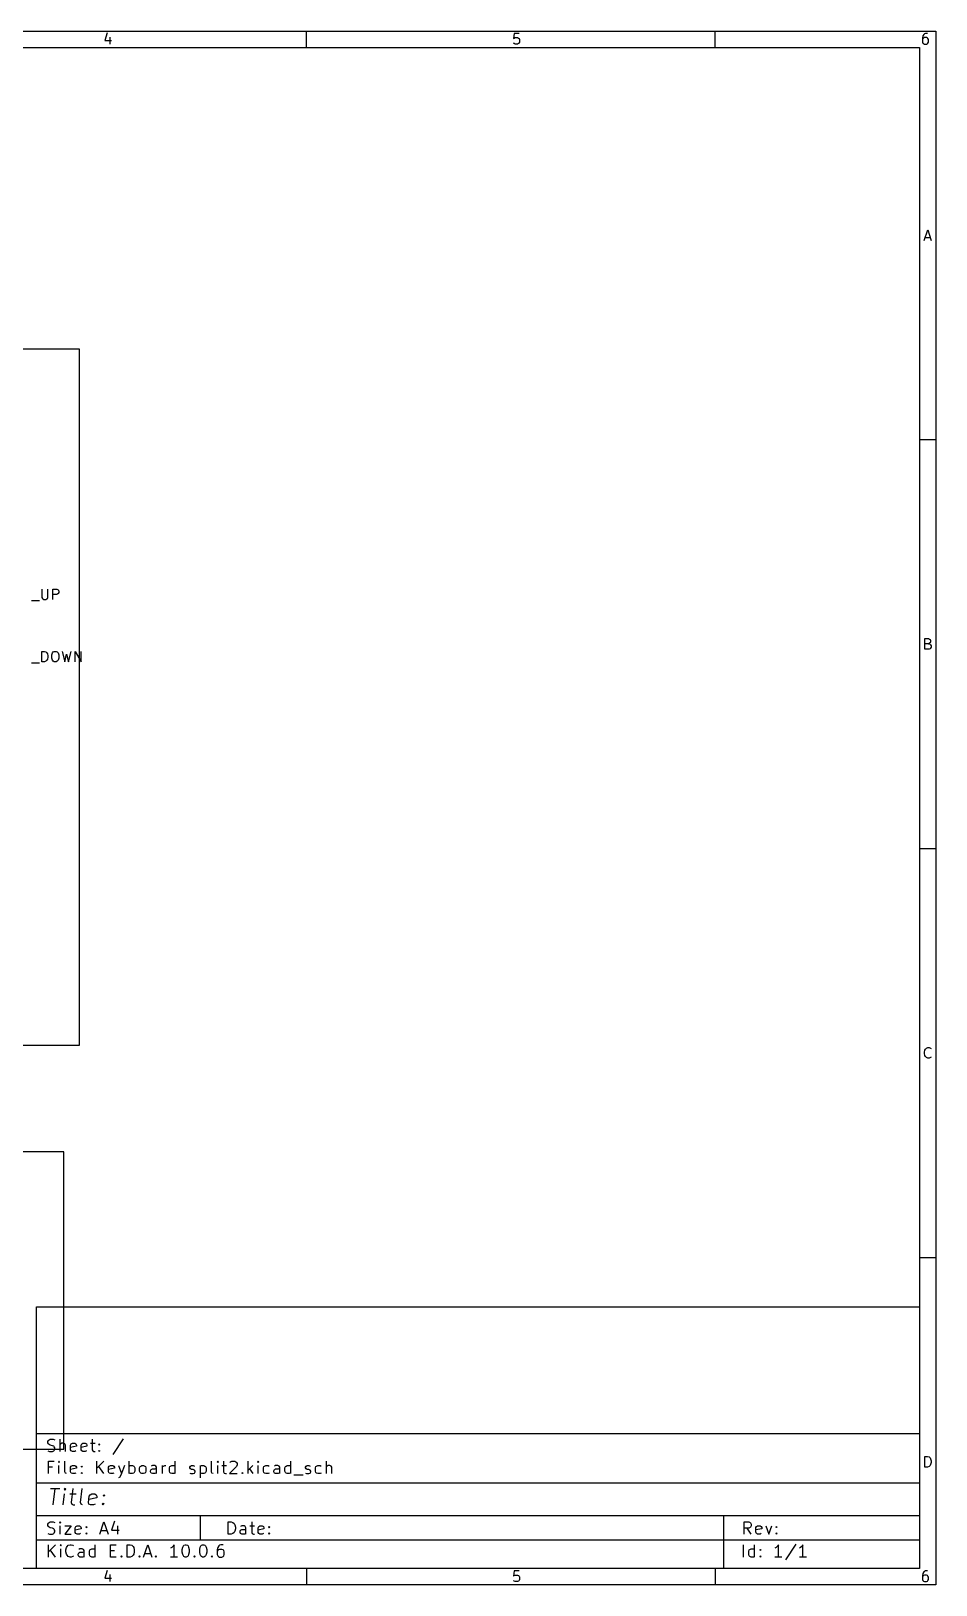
# Model space of a CAD drawing. Header units: inches. Extents: x 0.4 to 11.3, y -7.9 to -0.4.
# Drawn here: x 6.94 to 11.3, y -7.87 to -0.39 of the extents above; entities that cross this region are included whole.
import ezdxf

# ---------------------------------------------------------------- set-up
doc = ezdxf.new("R2010")
doc.units = ezdxf.units.IN
doc.header["$MEASUREMENT"] = 0
for name, color, linetype in [('LIGHTBLUE', 172, 'CONTINUOUS'), ('RED', 14, 'CONTINUOUS'), ('REDSIX', 19, 'CONTINUOUS')]:
    doc.layers.add(name, color=color, linetype=linetype)

msp = doc.modelspace()

# ---------------------------------------------------------------- linework, layer by layer
at = {"layer": 'LIGHTBLUE', "linetype": 'CONTINUOUS'}
for p, q in [((7.175, -1.925), (4.025, -1.925)), ((7.175, -5.275), (7.175, -1.925)), ((4.025, -5.275), (7.175, -5.275)), ((7.1, -5.79), (5.03, -5.79)), ((7.1, -7.22), (7.1, -5.79)), ((5.03, -7.22), (7.1, -7.22))]:
    msp.add_line(p, q, dxfattribs=at)
at = {"layer": 'RED', "linetype": 'CONTINUOUS'}
for p, q in [((0.3937, -0.3937), (11.2993, -0.3937)), ((7.3093, -0.4028), (7.2971, -0.4394)), ((7.2971, -0.4394), (7.3288, -0.4394)), ((7.3215, -0.4223), (7.3215, -0.4564)), ((8.2677, -0.4724), (8.2677, -0.3937)), ((9.268, -0.4053), (9.2656, -0.4296)), ((9.2656, -0.4296), (9.268, -0.4272)), ((9.2924, -0.4053), (9.268, -0.4053)), ((9.268, -0.4272), (9.2729, -0.4248)), ((9.2729, -0.4248), (9.2851, -0.4248)), ((9.2851, -0.4248), (9.29, -0.4272)), ((9.29, -0.4272), (9.2924, -0.4296)), ((9.2924, -0.4296), (9.2948, -0.4345)), ((9.2948, -0.4467), (9.2924, -0.4516)), ((9.2948, -0.4345), (9.2948, -0.4467)), ((10.2362, -0.4724), (10.2362, -0.3937)), ((11.2365, -0.4174), (11.2341, -0.4272)), ((11.2341, -0.4272), (11.2341, -0.4467)), ((11.2365, -0.4296), (11.2341, -0.4345)), ((11.2341, -0.4467), (11.2365, -0.4516)), ((11.2414, -0.4101), (11.2365, -0.4174)), ((11.239, -0.4272), (11.2365, -0.4296)), ((11.2439, -0.4248), (11.239, -0.4272)), ((11.2439, -0.4077), (11.2414, -0.4101)), ((11.2487, -0.4053), (11.2439, -0.4077)), ((11.2536, -0.4248), (11.2439, -0.4248)), ((11.2585, -0.4053), (11.2487, -0.4053)), ((11.2585, -0.4272), (11.2536, -0.4248)), ((11.2609, -0.4296), (11.2585, -0.4272)), ((11.2633, -0.4345), (11.2609, -0.4296)), ((11.2609, -0.4516), (11.2633, -0.4467)), ((11.2633, -0.4467), (11.2633, -0.4345)), ((11.2993, -0.3937), (11.2993, -7.8743)), ((0.4724, -0.4724), (11.2206, -0.4724)), ((9.268, -0.454), (9.2656, -0.4516)), ((9.2729, -0.4564), (9.268, -0.454)), ((9.2851, -0.4564), (9.2729, -0.4564)), ((9.29, -0.454), (9.2851, -0.4564)), ((9.2924, -0.4516), (9.29, -0.454)), ((11.2206, -0.4724), (11.2206, -7.7956)), ((11.2365, -0.4516), (11.239, -0.454)), ((11.239, -0.454), (11.2439, -0.4564)), ((11.2439, -0.4564), (11.2536, -0.4564)), ((11.2536, -0.4564), (11.2585, -0.454)), ((11.2585, -0.454), (11.2609, -0.4516)), ((11.2429, -1.4013), (11.2599, -1.3501)), ((11.2477, -1.3867), (11.2721, -1.3867)), ((11.2599, -1.3501), (11.277, -1.4013)), ((11.2993, -2.3622), (11.2206, -2.3622)), ((11.2465, -3.3698), (11.2465, -3.3186)), ((11.2465, -3.3186), (11.2636, -3.3186)), ((11.2636, -3.343), (11.2465, -3.343)), ((11.2636, -3.3186), (11.2685, -3.3211)), ((11.2685, -3.3406), (11.2636, -3.343)), ((11.2636, -3.343), (11.2709, -3.3455)), ((11.2685, -3.3211), (11.2709, -3.3235)), ((11.2709, -3.3381), (11.2685, -3.3406)), ((11.2709, -3.3235), (11.2733, -3.3284)), ((11.2733, -3.3333), (11.2709, -3.3381)), ((11.2709, -3.3455), (11.2733, -3.3479)), ((11.2733, -3.365), (11.2709, -3.3674)), ((11.2733, -3.3284), (11.2733, -3.3333)), ((11.2733, -3.3479), (11.2758, -3.3528)), ((11.2758, -3.3601), (11.2733, -3.365)), ((11.2758, -3.3528), (11.2758, -3.3601)), ((11.266, -3.3698), (11.2465, -3.3698)), ((11.2709, -3.3674), (11.266, -3.3698)), ((11.2993, -4.3307), (11.2206, -4.3307)), ((11.2441, -5.3091), (11.2465, -5.2993)), ((11.2441, -5.3164), (11.2441, -5.3091)), ((11.2465, -5.2993), (11.249, -5.2945)), ((11.249, -5.2945), (11.2538, -5.2896)), ((11.2538, -5.2896), (11.2611, -5.2872)), ((11.2611, -5.2872), (11.266, -5.2872)), ((11.266, -5.2872), (11.2733, -5.2896)), ((11.2733, -5.2896), (11.2758, -5.292)), ((11.2465, -5.3261), (11.2441, -5.3164)), ((11.249, -5.331), (11.2465, -5.3261)), ((11.2538, -5.3359), (11.249, -5.331)), ((11.2611, -5.3383), (11.2538, -5.3359)), ((11.266, -5.3383), (11.2611, -5.3383)), ((11.2733, -5.3359), (11.266, -5.3383)), ((11.2758, -5.3335), (11.2733, -5.3359)), ((11.2993, -6.2992), (11.2206, -6.2992)), ((6.9686, -6.5357), (11.2206, -6.5357)), ((6.9686, -7.7956), (6.9686, -6.5357)), ((11.2206, -6.5357), (11.2206, -7.7956)), ((6.9686, -7.146), (11.2206, -7.146)), ((7.0231, -7.1842), (7.0259, -7.1786)), ((7.0259, -7.1786), (7.0287, -7.1758)), ((7.0287, -7.1758), (7.0343, -7.173)), ((7.0343, -7.173), (7.0484, -7.173)), ((7.0484, -7.173), (7.0568, -7.1758)), ((7.0821, -7.232), (7.0821, -7.173)), ((7.2368, -7.173), (7.2368, -7.2236)), ((7.3859, -7.1702), (7.3352, -7.2461)), ((7.0231, -7.1898), (7.0231, -7.1842)), ((7.0259, -7.1955), (7.0231, -7.1898)), ((7.0231, -7.2292), (7.0315, -7.232)), ((7.0287, -7.1983), (7.0259, -7.1955)), ((7.0343, -7.2011), (7.0287, -7.1983)), ((7.0315, -7.232), (7.0456, -7.232)), ((7.0456, -7.2039), (7.0343, -7.2011)), ((7.0512, -7.2067), (7.0456, -7.2039)), ((7.0456, -7.232), (7.0512, -7.2292)), ((7.054, -7.2095), (7.0512, -7.2067)), ((7.0512, -7.2292), (7.054, -7.2264)), ((7.0568, -7.2151), (7.054, -7.2095)), ((7.054, -7.2264), (7.0568, -7.2208)), ((7.0568, -7.2208), (7.0568, -7.2151)), ((7.085, -7.1955), (7.0821, -7.1983)), ((7.0906, -7.1926), (7.085, -7.1955)), ((7.099, -7.1926), (7.0906, -7.1926)), ((7.1046, -7.1955), (7.099, -7.1926)), ((7.1075, -7.2011), (7.1046, -7.1955)), ((7.1075, -7.232), (7.1075, -7.2011)), ((7.1328, -7.2011), (7.1356, -7.1955)), ((7.1328, -7.2236), (7.1328, -7.2011)), ((7.1609, -7.2067), (7.1328, -7.2123)), ((7.1356, -7.2292), (7.1328, -7.2236)), ((7.1356, -7.1955), (7.1412, -7.1926)), ((7.1412, -7.232), (7.1356, -7.2292)), ((7.1412, -7.1926), (7.1524, -7.1926)), ((7.1524, -7.232), (7.1412, -7.232)), ((7.1524, -7.1926), (7.1581, -7.1955)), ((7.1581, -7.2292), (7.1524, -7.232)), ((7.1581, -7.1955), (7.1609, -7.2011)), ((7.1609, -7.2011), (7.1609, -7.2067)), ((7.1834, -7.2011), (7.1862, -7.1955)), ((7.1834, -7.2236), (7.1834, -7.2011)), ((7.2115, -7.2067), (7.1834, -7.2123)), ((7.1862, -7.2292), (7.1834, -7.2236)), ((7.1862, -7.1955), (7.1918, -7.1926)), ((7.1918, -7.232), (7.1862, -7.2292)), ((7.1918, -7.1926), (7.2031, -7.1926)), ((7.2031, -7.232), (7.1918, -7.232)), ((7.2031, -7.1926), (7.2087, -7.1955)), ((7.2087, -7.2292), (7.2031, -7.232)), ((7.2087, -7.1955), (7.2115, -7.2011)), ((7.2115, -7.2011), (7.2115, -7.2067)), ((7.2284, -7.1926), (7.2509, -7.1926)), ((7.2368, -7.2236), (7.2396, -7.2292)), ((7.2396, -7.2292), (7.2452, -7.232)), ((7.2452, -7.232), (7.2509, -7.232)), ((7.2677, -7.1983), (7.2706, -7.1955)), ((7.2706, -7.2011), (7.2677, -7.1983)), ((7.2677, -7.2292), (7.2706, -7.2264)), ((7.2706, -7.232), (7.2677, -7.2292)), ((7.2706, -7.1955), (7.2734, -7.1983)), ((7.2706, -7.1955), (7.2706, -7.2011)), ((7.2734, -7.1983), (7.2706, -7.2011)), ((7.2706, -7.2264), (7.2734, -7.2292)), ((7.2706, -7.2264), (7.2706, -7.232)), ((7.2734, -7.2292), (7.2706, -7.232)), ((11.2465, -7.3068), (11.2465, -7.2557)), ((11.2465, -7.2557), (11.2587, -7.2557)), ((11.2587, -7.2557), (11.266, -7.2581)), ((7.0259, -7.3383), (7.0259, -7.2793)), ((7.0259, -7.2793), (7.054, -7.2793)), ((7.0456, -7.3074), (7.0259, -7.3074)), ((7.0765, -7.2793), (7.0737, -7.2821)), ((7.0737, -7.2821), (7.0765, -7.2849)), ((7.0793, -7.2821), (7.0765, -7.2793)), ((7.0765, -7.2793), (7.0765, -7.2849)), ((7.0765, -7.2849), (7.0793, -7.2821)), ((7.0765, -7.3383), (7.0765, -7.2989)), ((7.1046, -7.3299), (7.1046, -7.2793)), ((7.1075, -7.3355), (7.1046, -7.3299)), ((7.1328, -7.3074), (7.1356, -7.3018)), ((7.1328, -7.3299), (7.1328, -7.3074)), ((7.1609, -7.313), (7.1328, -7.3186)), ((7.1356, -7.3355), (7.1328, -7.3299)), ((7.1356, -7.3018), (7.1412, -7.2989)), ((7.1412, -7.2989), (7.1524, -7.2989)), ((7.1524, -7.2989), (7.1581, -7.3018)), ((7.1581, -7.3018), (7.1609, -7.3074)), ((7.1609, -7.3074), (7.1609, -7.313)), ((7.1834, -7.3046), (7.1862, -7.3018)), ((7.1862, -7.3074), (7.1834, -7.3046)), ((7.1862, -7.3018), (7.189, -7.3046)), ((7.1862, -7.3018), (7.1862, -7.3074)), ((7.189, -7.3046), (7.1862, -7.3074)), ((7.2593, -7.3383), (7.2593, -7.2793)), ((7.2931, -7.2793), (7.2593, -7.313)), ((7.2931, -7.3383), (7.2677, -7.3046)), ((7.3156, -7.3074), (7.3184, -7.3018)), ((7.3156, -7.3299), (7.3156, -7.3074)), ((7.3437, -7.313), (7.3156, -7.3186)), ((7.3184, -7.3355), (7.3156, -7.3299)), ((7.3184, -7.3018), (7.324, -7.2989)), ((7.324, -7.2989), (7.3352, -7.2989)), ((7.3352, -7.2989), (7.3409, -7.3018)), ((7.3409, -7.3018), (7.3437, -7.3074)), ((7.3437, -7.3074), (7.3437, -7.313)), ((7.3634, -7.2989), (7.3774, -7.3383)), ((7.3915, -7.2989), (7.3774, -7.3383)), ((7.414, -7.3383), (7.414, -7.2793)), ((7.414, -7.3018), (7.4196, -7.2989)), ((7.4196, -7.2989), (7.4309, -7.2989)), ((7.4309, -7.2989), (7.4365, -7.3018)), ((7.4365, -7.3018), (7.4393, -7.3046)), ((7.4393, -7.3046), (7.4421, -7.3102)), ((7.4421, -7.3271), (7.4393, -7.3327)), ((7.4421, -7.3102), (7.4421, -7.3271)), ((7.4646, -7.3102), (7.4674, -7.3046)), ((7.4646, -7.3271), (7.4646, -7.3102)), ((7.4674, -7.3327), (7.4646, -7.3271)), ((7.4674, -7.3046), (7.4702, -7.3018)), ((7.4702, -7.3018), (7.4758, -7.2989)), ((7.4758, -7.2989), (7.4843, -7.2989)), ((7.4843, -7.2989), (7.4899, -7.3018)), ((7.4899, -7.3018), (7.4927, -7.3046)), ((7.4927, -7.3046), (7.4955, -7.3102)), ((7.4955, -7.3271), (7.4927, -7.3327)), ((7.4955, -7.3102), (7.4955, -7.3271)), ((7.518, -7.3243), (7.5208, -7.3186)), ((7.518, -7.3299), (7.518, -7.3243)), ((7.5208, -7.3355), (7.518, -7.3299)), ((7.5265, -7.2989), (7.5208, -7.3018)), ((7.5208, -7.3186), (7.5265, -7.3158)), ((7.5377, -7.2989), (7.5265, -7.2989)), ((7.5265, -7.3158), (7.5405, -7.3158)), ((7.5433, -7.3018), (7.5377, -7.2989)), ((7.5405, -7.3158), (7.5461, -7.313)), ((7.5461, -7.3074), (7.5433, -7.3018)), ((7.5461, -7.3383), (7.5461, -7.3074)), ((7.5743, -7.3383), (7.5743, -7.2989)), ((7.5743, -7.3102), (7.5771, -7.3046)), ((7.5771, -7.3046), (7.5799, -7.3018)), ((7.5799, -7.3018), (7.5855, -7.2989)), ((7.5855, -7.2989), (7.5911, -7.2989)), ((7.608, -7.3102), (7.6108, -7.3046)), ((7.608, -7.3271), (7.608, -7.3102)), ((7.6108, -7.3327), (7.608, -7.3271)), ((7.6108, -7.3046), (7.6136, -7.3018)), ((7.6136, -7.3018), (7.6193, -7.2989)), ((7.6193, -7.2989), (7.6305, -7.2989)), ((7.6305, -7.2989), (7.6361, -7.3018)), ((7.6361, -7.3383), (7.6361, -7.2793)), ((7.7064, -7.3074), (7.7093, -7.3018)), ((7.7064, -7.3102), (7.7064, -7.3074)), ((7.7093, -7.3158), (7.7064, -7.3102)), ((7.7093, -7.3018), (7.7149, -7.2989)), ((7.7149, -7.3186), (7.7093, -7.3158)), ((7.7149, -7.2989), (7.7233, -7.2989)), ((7.7233, -7.3186), (7.7149, -7.3186)), ((7.7233, -7.2989), (7.7289, -7.3018)), ((7.7289, -7.3214), (7.7233, -7.3186)), ((7.7317, -7.3271), (7.7289, -7.3214)), ((7.7289, -7.3355), (7.7317, -7.3299)), ((7.7317, -7.3299), (7.7317, -7.3271)), ((7.7571, -7.2989), (7.7571, -7.358)), ((7.7571, -7.3018), (7.7627, -7.2989)), ((7.7627, -7.2989), (7.7739, -7.2989)), ((7.7739, -7.2989), (7.7796, -7.3018)), ((7.7796, -7.3018), (7.7824, -7.3046)), ((7.7824, -7.3046), (7.7852, -7.3102)), ((7.7852, -7.3271), (7.7824, -7.3327)), ((7.7852, -7.3102), (7.7852, -7.3271)), ((7.8105, -7.3299), (7.8105, -7.2793)), ((7.8133, -7.3355), (7.8105, -7.3299)), ((7.8414, -7.2793), (7.8386, -7.2821)), ((7.8386, -7.2821), (7.8414, -7.2849)), ((7.8442, -7.2821), (7.8414, -7.2793)), ((7.8414, -7.2793), (7.8414, -7.2849)), ((7.8414, -7.2849), (7.8442, -7.2821)), ((7.8414, -7.3383), (7.8414, -7.2989)), ((7.8611, -7.2989), (7.8836, -7.2989)), ((7.8695, -7.2793), (7.8695, -7.3299)), ((7.8695, -7.3299), (7.8724, -7.3355)), ((7.9314, -7.3046), (7.8977, -7.3383)), ((7.9005, -7.2849), (7.9033, -7.2821)), ((7.9033, -7.2821), (7.9089, -7.2793)), ((7.9089, -7.2793), (7.923, -7.2793)), ((7.923, -7.2793), (7.9286, -7.2821)), ((7.9286, -7.2821), (7.9314, -7.2849)), ((7.9314, -7.2849), (7.9342, -7.2905)), ((7.9342, -7.2961), (7.9314, -7.3046)), ((7.9342, -7.2905), (7.9342, -7.2961)), ((7.9877, -7.3383), (7.9877, -7.2793)), ((8.0101, -7.2989), (7.9877, -7.3214)), ((7.9933, -7.3158), (8.0101, -7.3383)), ((8.0355, -7.2793), (8.0326, -7.2821)), ((8.0326, -7.2821), (8.0355, -7.2849)), ((8.0383, -7.2821), (8.0355, -7.2793)), ((8.0355, -7.2793), (8.0355, -7.2849)), ((8.0355, -7.2849), (8.0383, -7.2821)), ((8.0355, -7.3383), (8.0355, -7.2989)), ((8.0608, -7.3102), (8.0636, -7.3046)), ((8.0608, -7.3271), (8.0608, -7.3102)), ((8.0636, -7.3327), (8.0608, -7.3271)), ((8.0636, -7.3046), (8.0664, -7.3018)), ((8.0664, -7.3018), (8.072, -7.2989)), ((8.072, -7.2989), (8.0833, -7.2989)), ((8.0833, -7.2989), (8.0889, -7.3018)), ((8.1114, -7.3243), (8.1142, -7.3186)), ((8.1114, -7.3299), (8.1114, -7.3243)), ((8.1142, -7.3355), (8.1114, -7.3299)), ((8.1198, -7.2989), (8.1142, -7.3018)), ((8.1142, -7.3186), (8.1198, -7.3158)), ((8.1311, -7.2989), (8.1198, -7.2989)), ((8.1198, -7.3158), (8.1339, -7.3158)), ((8.1367, -7.3018), (8.1311, -7.2989)), ((8.1339, -7.3158), (8.1395, -7.313)), ((8.1395, -7.3074), (8.1367, -7.3018)), ((8.1395, -7.3383), (8.1395, -7.3074)), ((8.1648, -7.3102), (8.1676, -7.3046)), ((8.1648, -7.3271), (8.1648, -7.3102)), ((8.1676, -7.3327), (8.1648, -7.3271)), ((8.1676, -7.3046), (8.1704, -7.3018)), ((8.1704, -7.3018), (8.1761, -7.2989)), ((8.1761, -7.2989), (8.1873, -7.2989)), ((8.1873, -7.2989), (8.1929, -7.3018)), ((8.1929, -7.3383), (8.1929, -7.2793)), ((8.2632, -7.3074), (8.2661, -7.3018)), ((8.2632, -7.3102), (8.2632, -7.3074)), ((8.2661, -7.3158), (8.2632, -7.3102)), ((8.2661, -7.3018), (8.2717, -7.2989)), ((8.2717, -7.3186), (8.2661, -7.3158)), ((8.2717, -7.2989), (8.2801, -7.2989)), ((8.2801, -7.3186), (8.2717, -7.3186)), ((8.2801, -7.2989), (8.2857, -7.3018)), ((8.2857, -7.3214), (8.2801, -7.3186)), ((8.2886, -7.3271), (8.2857, -7.3214)), ((8.2857, -7.3355), (8.2886, -7.3299)), ((8.2886, -7.3299), (8.2886, -7.3271)), ((8.3111, -7.3102), (8.3139, -7.3046)), ((8.3111, -7.3271), (8.3111, -7.3102)), ((8.3139, -7.3327), (8.3111, -7.3271)), ((8.3139, -7.3046), (8.3167, -7.3018)), ((8.3167, -7.3018), (8.3223, -7.2989)), ((8.3223, -7.2989), (8.3335, -7.2989)), ((8.3335, -7.2989), (8.3392, -7.3018)), ((8.3645, -7.3383), (8.3645, -7.2793)), ((8.3673, -7.3018), (8.3645, -7.3046)), ((8.3729, -7.2989), (8.3673, -7.3018)), ((8.3814, -7.2989), (8.3729, -7.2989)), ((8.387, -7.3018), (8.3814, -7.2989)), ((8.3898, -7.3074), (8.387, -7.3018)), ((8.3898, -7.3383), (8.3898, -7.3074)), ((11.2587, -7.3068), (11.2465, -7.3068)), ((11.266, -7.3044), (11.2587, -7.3068)), ((11.266, -7.2581), (11.2709, -7.263)), ((11.2709, -7.2995), (11.266, -7.3044)), ((11.2709, -7.263), (11.2733, -7.2678)), ((11.2733, -7.2946), (11.2709, -7.2995)), ((11.2733, -7.2678), (11.2758, -7.2776)), ((11.2758, -7.2849), (11.2733, -7.2946)), ((11.2758, -7.2776), (11.2758, -7.2849)), ((6.9686, -7.3822), (11.2206, -7.3822)), ((7.1131, -7.3383), (7.1075, -7.3355)), ((7.1412, -7.3383), (7.1356, -7.3355)), ((7.1524, -7.3383), (7.1412, -7.3383)), ((7.1581, -7.3355), (7.1524, -7.3383)), ((7.1834, -7.3355), (7.1862, -7.3327)), ((7.1862, -7.3383), (7.1834, -7.3355)), ((7.1862, -7.3327), (7.189, -7.3355)), ((7.1862, -7.3327), (7.1862, -7.3383)), ((7.189, -7.3355), (7.1862, -7.3383)), ((7.324, -7.3383), (7.3184, -7.3355)), ((7.3352, -7.3383), (7.324, -7.3383)), ((7.3409, -7.3355), (7.3352, -7.3383)), ((7.369, -7.3552), (7.3634, -7.358)), ((7.3718, -7.3524), (7.369, -7.3552)), ((7.3774, -7.3383), (7.3718, -7.3524)), ((7.4196, -7.3383), (7.414, -7.3355)), ((7.4309, -7.3383), (7.4196, -7.3383)), ((7.4365, -7.3355), (7.4309, -7.3383)), ((7.4393, -7.3327), (7.4365, -7.3355)), ((7.4702, -7.3355), (7.4674, -7.3327)), ((7.4758, -7.3383), (7.4702, -7.3355)), ((7.4843, -7.3383), (7.4758, -7.3383)), ((7.4899, -7.3355), (7.4843, -7.3383)), ((7.4927, -7.3327), (7.4899, -7.3355)), ((7.5265, -7.3383), (7.5208, -7.3355)), ((7.5405, -7.3383), (7.5265, -7.3383)), ((7.5461, -7.3355), (7.5405, -7.3383)), ((7.6136, -7.3355), (7.6108, -7.3327)), ((7.6193, -7.3383), (7.6136, -7.3355)), ((7.6305, -7.3383), (7.6193, -7.3383)), ((7.6361, -7.3355), (7.6305, -7.3383)), ((7.7064, -7.3355), (7.7121, -7.3383)), ((7.7121, -7.3383), (7.7233, -7.3383)), ((7.7233, -7.3383), (7.7289, -7.3355)), ((7.7627, -7.3383), (7.7571, -7.3355)), ((7.7739, -7.3383), (7.7627, -7.3383)), ((7.7796, -7.3355), (7.7739, -7.3383)), ((7.7824, -7.3327), (7.7796, -7.3355)), ((7.8189, -7.3383), (7.8133, -7.3355)), ((7.8724, -7.3355), (7.878, -7.3383)), ((7.878, -7.3383), (7.8836, -7.3383)), ((7.8977, -7.3383), (7.9342, -7.3383)), ((7.9567, -7.3355), (7.9595, -7.3327)), ((7.9595, -7.3383), (7.9567, -7.3355)), ((7.9595, -7.3327), (7.9623, -7.3355)), ((7.9595, -7.3327), (7.9595, -7.3383)), ((7.9623, -7.3355), (7.9595, -7.3383)), ((8.0664, -7.3355), (8.0636, -7.3327)), ((8.072, -7.3383), (8.0664, -7.3355)), ((8.0833, -7.3383), (8.072, -7.3383)), ((8.0889, -7.3355), (8.0833, -7.3383)), ((8.1198, -7.3383), (8.1142, -7.3355)), ((8.1339, -7.3383), (8.1198, -7.3383)), ((8.1395, -7.3355), (8.1339, -7.3383)), ((8.1704, -7.3355), (8.1676, -7.3327)), ((8.1761, -7.3383), (8.1704, -7.3355)), ((8.1873, -7.3383), (8.1761, -7.3383)), ((8.1929, -7.3355), (8.1873, -7.3383)), ((8.207, -7.3439), (8.252, -7.3439)), ((8.2632, -7.3355), (8.2689, -7.3383)), ((8.2689, -7.3383), (8.2801, -7.3383)), ((8.2801, -7.3383), (8.2857, -7.3355)), ((8.3167, -7.3355), (8.3139, -7.3327)), ((8.3223, -7.3383), (8.3167, -7.3355)), ((8.3335, -7.3383), (8.3223, -7.3383)), ((8.3392, -7.3355), (8.3335, -7.3383)), ((7.0352, -7.4099), (7.0802, -7.4099)), ((7.0478, -7.4886), (7.0577, -7.4099)), ((7.0966, -7.4886), (7.1031, -7.4362)), ((7.1064, -7.4099), (7.1022, -7.4137)), ((7.1022, -7.4137), (7.1055, -7.4174)), ((7.1064, -7.4099), (7.1055, -7.4174)), ((7.1055, -7.4174), (7.1097, -7.4137)), ((7.1097, -7.4137), (7.1064, -7.4099)), ((7.1294, -7.4362), (7.1594, -7.4362)), ((7.1439, -7.4099), (7.1355, -7.4774)), ((7.1355, -7.4774), (7.1383, -7.4849)), ((7.1805, -7.4774), (7.1889, -7.4099)), ((7.1833, -7.4849), (7.1805, -7.4774)), ((7.218, -7.4774), (7.2217, -7.4474)), ((7.2208, -7.4849), (7.218, -7.4774)), ((7.2583, -7.4549), (7.2199, -7.4624)), ((7.2217, -7.4474), (7.2264, -7.4399)), ((7.2264, -7.4399), (7.2344, -7.4362)), ((7.2344, -7.4362), (7.2494, -7.4362)), ((7.2494, -7.4362), (7.2564, -7.4399)), ((7.2564, -7.4399), (7.2592, -7.4474)), ((7.2592, -7.4474), (7.2583, -7.4549)), ((7.2897, -7.4436), (7.2939, -7.4399)), ((7.293, -7.4474), (7.2897, -7.4436)), ((7.2939, -7.4399), (7.293, -7.4474)), ((7.2972, -7.4436), (7.293, -7.4474)), ((7.2939, -7.4399), (7.2972, -7.4436)), ((6.9686, -7.5397), (11.2206, -7.5397)), ((7.1383, -7.4849), (7.1453, -7.4886)), ((7.1453, -7.4886), (7.1528, -7.4886)), ((7.1903, -7.4886), (7.1833, -7.4849)), ((7.2278, -7.4886), (7.2208, -7.4849)), ((7.2428, -7.4886), (7.2278, -7.4886)), ((7.2508, -7.4849), (7.2428, -7.4886)), ((7.2845, -7.4849), (7.2888, -7.4811)), ((7.2878, -7.4886), (7.2845, -7.4849)), ((7.2888, -7.4811), (7.2878, -7.4886)), ((7.292, -7.4849), (7.2878, -7.4886)), ((7.2888, -7.4811), (7.292, -7.4849)), ((7.756, -7.5397), (7.756, -7.6578)), ((10.2757, -7.5397), (10.2757, -7.7956)), ((7.0231, -7.5819), (7.0259, -7.5762)), ((7.0231, -7.5875), (7.0231, -7.5819)), ((7.0259, -7.5931), (7.0231, -7.5875)), ((7.0231, -7.6268), (7.0315, -7.6297)), ((7.0259, -7.5762), (7.0287, -7.5734)), ((7.0287, -7.5959), (7.0259, -7.5931)), ((7.0287, -7.5734), (7.0343, -7.5706)), ((7.0343, -7.5987), (7.0287, -7.5959)), ((7.0315, -7.6297), (7.0456, -7.6297)), ((7.0343, -7.5706), (7.0484, -7.5706)), ((7.0456, -7.6015), (7.0343, -7.5987)), ((7.0512, -7.6043), (7.0456, -7.6015)), ((7.0456, -7.6297), (7.0512, -7.6268)), ((7.0484, -7.5706), (7.0568, -7.5734)), ((7.054, -7.6072), (7.0512, -7.6043)), ((7.0512, -7.6268), (7.054, -7.624)), ((7.0568, -7.6128), (7.054, -7.6072)), ((7.054, -7.624), (7.0568, -7.6184)), ((7.0568, -7.6184), (7.0568, -7.6128)), ((7.0821, -7.5706), (7.0793, -7.5734)), ((7.0793, -7.5734), (7.0821, -7.5762)), ((7.085, -7.5734), (7.0821, -7.5706)), ((7.0821, -7.5706), (7.0821, -7.5762)), ((7.0821, -7.5762), (7.085, -7.5734)), ((7.0821, -7.6297), (7.0821, -7.5903)), ((7.1046, -7.5903), (7.1356, -7.5903)), ((7.1356, -7.5903), (7.1046, -7.6297)), ((7.1046, -7.6297), (7.1356, -7.6297)), ((7.1553, -7.5987), (7.1581, -7.5931)), ((7.1553, -7.6212), (7.1553, -7.5987)), ((7.1834, -7.6043), (7.1553, -7.61)), ((7.1581, -7.6268), (7.1553, -7.6212)), ((7.1581, -7.5931), (7.1637, -7.5903)), ((7.1637, -7.6297), (7.1581, -7.6268)), ((7.1637, -7.5903), (7.1749, -7.5903)), ((7.1749, -7.6297), (7.1637, -7.6297)), ((7.1749, -7.5903), (7.1806, -7.5931)), ((7.1806, -7.6268), (7.1749, -7.6297)), ((7.1806, -7.5931), (7.1834, -7.5987)), ((7.1834, -7.5987), (7.1834, -7.6043)), ((7.2059, -7.5959), (7.2087, -7.5931)), ((7.2087, -7.5987), (7.2059, -7.5959)), ((7.2059, -7.6268), (7.2087, -7.624)), ((7.2087, -7.6297), (7.2059, -7.6268)), ((7.2087, -7.5931), (7.2115, -7.5959)), ((7.2087, -7.5931), (7.2087, -7.5987)), ((7.2115, -7.5959), (7.2087, -7.5987)), ((7.2087, -7.624), (7.2115, -7.6268)), ((7.2087, -7.624), (7.2087, -7.6297)), ((7.2115, -7.6268), (7.2087, -7.6297)), ((7.2734, -7.6297), (7.2931, -7.5706)), ((7.279, -7.6128), (7.3071, -7.6128)), ((7.2931, -7.5706), (7.3127, -7.6297)), ((7.3437, -7.5678), (7.3296, -7.61)), ((7.3296, -7.61), (7.3662, -7.61)), ((7.3577, -7.5903), (7.3577, -7.6297)), ((7.892, -7.6297), (7.892, -7.5706)), ((7.892, -7.5706), (7.9061, -7.5706)), ((7.9061, -7.6297), (7.892, -7.6297)), ((7.9061, -7.5706), (7.9145, -7.5734)), ((7.9145, -7.6268), (7.9061, -7.6297)), ((7.9145, -7.5734), (7.9202, -7.579)), ((7.9202, -7.6212), (7.9145, -7.6268)), ((7.9202, -7.579), (7.923, -7.5847)), ((7.923, -7.6156), (7.9202, -7.6212)), ((7.923, -7.5847), (7.9258, -7.5959)), ((7.9258, -7.6043), (7.923, -7.6156)), ((7.9258, -7.5959), (7.9258, -7.6043)), ((7.9483, -7.6156), (7.9511, -7.61)), ((7.9483, -7.6212), (7.9483, -7.6156)), ((7.9511, -7.6268), (7.9483, -7.6212)), ((7.9567, -7.5903), (7.9511, -7.5931)), ((7.9511, -7.61), (7.9567, -7.6072)), ((7.9567, -7.6297), (7.9511, -7.6268)), ((7.968, -7.5903), (7.9567, -7.5903)), ((7.9567, -7.6072), (7.9708, -7.6072)), ((7.9708, -7.6297), (7.9567, -7.6297)), ((7.9736, -7.5931), (7.968, -7.5903)), ((7.9708, -7.6072), (7.9764, -7.6043)), ((7.9764, -7.6268), (7.9708, -7.6297)), ((7.9764, -7.5987), (7.9736, -7.5931)), ((7.9764, -7.6297), (7.9764, -7.5987)), ((7.9961, -7.5903), (8.0186, -7.5903)), ((8.0045, -7.5706), (8.0045, -7.6212)), ((8.0045, -7.6212), (8.0073, -7.6268)), ((8.0073, -7.6268), (8.013, -7.6297)), ((8.013, -7.6297), (8.0186, -7.6297)), ((8.0355, -7.5987), (8.0383, -7.5931)), ((8.0355, -7.6212), (8.0355, -7.5987)), ((8.0636, -7.6043), (8.0355, -7.61)), ((8.0383, -7.6268), (8.0355, -7.6212)), ((8.0383, -7.5931), (8.0439, -7.5903)), ((8.0439, -7.6297), (8.0383, -7.6268)), ((8.0439, -7.5903), (8.0551, -7.5903)), ((8.0551, -7.6297), (8.0439, -7.6297)), ((8.0551, -7.5903), (8.0608, -7.5931)), ((8.0608, -7.6268), (8.0551, -7.6297)), ((8.0608, -7.5931), (8.0636, -7.5987)), ((8.0636, -7.5987), (8.0636, -7.6043)), ((8.0861, -7.5959), (8.0889, -7.5931)), ((8.0889, -7.5987), (8.0861, -7.5959)), ((8.0861, -7.6268), (8.0889, -7.624)), ((8.0889, -7.6297), (8.0861, -7.6268)), ((8.0889, -7.5931), (8.0917, -7.5959)), ((8.0889, -7.5931), (8.0889, -7.5987)), ((8.0917, -7.5959), (8.0889, -7.5987)), ((8.0889, -7.624), (8.0917, -7.6268)), ((8.0889, -7.624), (8.0889, -7.6297)), ((8.0917, -7.6268), (8.0889, -7.6297)), ((10.3762, -7.6294), (10.3762, -7.5703)), ((10.3762, -7.5703), (10.3987, -7.5703)), ((10.3987, -7.6012), (10.3762, -7.6012)), ((10.41, -7.6294), (10.3903, -7.6012)), ((10.3987, -7.5703), (10.4044, -7.5731)), ((10.4044, -7.5984), (10.3987, -7.6012)), ((10.4044, -7.5731), (10.4072, -7.5759)), ((10.4072, -7.5956), (10.4044, -7.5984)), ((10.4072, -7.5759), (10.41, -7.5815)), ((10.41, -7.59), (10.4072, -7.5956)), ((10.41, -7.5815), (10.41, -7.59)), ((10.4325, -7.5984), (10.4353, -7.5928)), ((10.4325, -7.6209), (10.4325, -7.5984)), ((10.4606, -7.604), (10.4325, -7.6097)), ((10.4353, -7.6265), (10.4325, -7.6209)), ((10.4353, -7.5928), (10.4409, -7.59)), ((10.4409, -7.6294), (10.4353, -7.6265)), ((10.4409, -7.59), (10.4522, -7.59)), ((10.4522, -7.6294), (10.4409, -7.6294)), ((10.4522, -7.59), (10.4578, -7.5928)), ((10.4578, -7.6265), (10.4522, -7.6294)), ((10.4578, -7.5928), (10.4606, -7.5984)), ((10.4606, -7.5984), (10.4606, -7.604)), ((10.4803, -7.59), (10.4944, -7.6294)), ((10.4944, -7.6294), (10.5084, -7.59)), ((10.5281, -7.5956), (10.5309, -7.5928)), ((10.5309, -7.5984), (10.5281, -7.5956)), ((10.5281, -7.6265), (10.5309, -7.6237)), ((10.5309, -7.6294), (10.5281, -7.6265)), ((10.5309, -7.5928), (10.5337, -7.5956)), ((10.5309, -7.5928), (10.5309, -7.5984)), ((10.5337, -7.5956), (10.5309, -7.5984)), ((10.5309, -7.6237), (10.5337, -7.6265)), ((10.5309, -7.6237), (10.5309, -7.6294)), ((10.5337, -7.6265), (10.5309, -7.6294)), ((6.9686, -7.6578), (11.2206, -7.6578)), ((7.0259, -7.7399), (7.0259, -7.6808)), ((7.0596, -7.6808), (7.0259, -7.7146)), ((7.085, -7.6808), (7.0821, -7.6836)), ((7.0821, -7.6836), (7.085, -7.6865)), ((7.0878, -7.6836), (7.085, -7.6808)), ((7.085, -7.6808), (7.085, -7.6865)), ((7.085, -7.6865), (7.0878, -7.6836)), ((7.085, -7.7399), (7.085, -7.7005)), ((7.1103, -7.7061), (7.1131, -7.6949)), ((7.1131, -7.6949), (7.1159, -7.6893)), ((7.1159, -7.6893), (7.1215, -7.6836)), ((7.1215, -7.6836), (7.13, -7.6808)), ((7.13, -7.6808), (7.1356, -7.6808)), ((7.1356, -7.6808), (7.144, -7.6836)), ((7.144, -7.6836), (7.1468, -7.6865)), ((7.1778, -7.7005), (7.1721, -7.7033)), ((7.189, -7.7005), (7.1778, -7.7005)), ((7.1946, -7.7033), (7.189, -7.7005)), ((7.1974, -7.709), (7.1946, -7.7033)), ((7.2256, -7.7061), (7.2284, -7.7033)), ((7.2284, -7.7033), (7.234, -7.7005)), ((7.234, -7.7005), (7.2452, -7.7005)), ((7.2452, -7.7005), (7.2509, -7.7033)), ((7.2509, -7.7399), (7.2509, -7.6808)), ((7.324, -7.7399), (7.324, -7.6808)), ((7.324, -7.6808), (7.3521, -7.6808)), ((7.4055, -7.7399), (7.4055, -7.6808)), ((7.4055, -7.6808), (7.4196, -7.6808)), ((7.4196, -7.6808), (7.428, -7.6836)), ((7.428, -7.6836), (7.4337, -7.6893)), ((7.4337, -7.6893), (7.4365, -7.6949)), ((7.4365, -7.6949), (7.4393, -7.7061)), ((7.4843, -7.7399), (7.504, -7.6808)), ((7.504, -7.6808), (7.5236, -7.7399)), ((7.6193, -7.6949), (7.6136, -7.6977)), ((7.6249, -7.6893), (7.6193, -7.6949)), ((7.6305, -7.6808), (7.6249, -7.6893)), ((7.6305, -7.7399), (7.6305, -7.6808)), ((7.6699, -7.7033), (7.6727, -7.6921)), ((7.6699, -7.7174), (7.6699, -7.7033)), ((7.6727, -7.6921), (7.6755, -7.6865)), ((7.6755, -7.6865), (7.6783, -7.6836)), ((7.6783, -7.6836), (7.6839, -7.6808)), ((7.6839, -7.6808), (7.6896, -7.6808)), ((7.6896, -7.6808), (7.6952, -7.6836)), ((7.6952, -7.6836), (7.698, -7.6865)), ((7.698, -7.6865), (7.7008, -7.6921)), ((7.7008, -7.6921), (7.7036, -7.7033)), ((7.7036, -7.7033), (7.7036, -7.7174)), ((7.7543, -7.7033), (7.7571, -7.6921)), ((7.7543, -7.7174), (7.7543, -7.7033)), ((7.7571, -7.6921), (7.7599, -7.6865)), ((7.7599, -7.6865), (7.7627, -7.6836)), ((7.7627, -7.6836), (7.7683, -7.6808)), ((7.7683, -7.6808), (7.7739, -7.6808)), ((7.7739, -7.6808), (7.7796, -7.6836)), ((7.7796, -7.6836), (7.7824, -7.6865)), ((7.7824, -7.6865), (7.7852, -7.6921)), ((7.7852, -7.6921), (7.788, -7.7033)), ((7.788, -7.7033), (7.788, -7.7174)), ((7.8414, -7.6949), (7.8386, -7.7061)), ((7.8471, -7.6865), (7.8414, -7.6949)), ((7.8499, -7.7033), (7.8442, -7.7061)), ((7.8499, -7.6836), (7.8471, -7.6865)), ((7.8555, -7.6808), (7.8499, -7.6836)), ((7.8611, -7.7033), (7.8499, -7.7033)), ((7.8667, -7.6808), (7.8555, -7.6808)), ((7.8667, -7.7061), (7.8611, -7.7033)), ((10.3724, -7.7399), (10.3724, -7.6808)), ((10.4005, -7.7061), (10.4033, -7.7033)), ((10.4033, -7.7033), (10.4089, -7.7005)), ((10.4089, -7.7005), (10.4202, -7.7005)), ((10.4202, -7.7005), (10.4258, -7.7033)), ((10.4258, -7.7399), (10.4258, -7.6808)), ((10.4511, -7.7061), (10.4539, -7.7033)), ((10.4539, -7.7033), (10.4567, -7.7061)), ((10.4539, -7.7033), (10.4539, -7.709)), ((10.5298, -7.6949), (10.5242, -7.6977)), ((10.5355, -7.6893), (10.5298, -7.6949)), ((10.5411, -7.6808), (10.5355, -7.6893)), ((10.5411, -7.7399), (10.5411, -7.6808)), ((10.6255, -7.678), (10.5748, -7.754)), ((10.6479, -7.6949), (10.6423, -7.6977)), ((10.6536, -7.6893), (10.6479, -7.6949)), ((10.6592, -7.6808), (10.6536, -7.6893)), ((10.6592, -7.7399), (10.6592, -7.6808)), ((7.0596, -7.7399), (7.0343, -7.7061)), ((7.1103, -7.7146), (7.1103, -7.7061)), ((7.1131, -7.7258), (7.1103, -7.7146)), ((7.1159, -7.7315), (7.1131, -7.7258)), ((7.1215, -7.7371), (7.1159, -7.7315)), ((7.13, -7.7399), (7.1215, -7.7371)), ((7.1356, -7.7399), (7.13, -7.7399)), ((7.144, -7.7371), (7.1356, -7.7399)), ((7.1468, -7.7343), (7.144, -7.7371)), ((7.1693, -7.7258), (7.1721, -7.7202)), ((7.1693, -7.7315), (7.1693, -7.7258)), ((7.1721, -7.7371), (7.1693, -7.7315)), ((7.1721, -7.7202), (7.1778, -7.7174)), ((7.1778, -7.7399), (7.1721, -7.7371)), ((7.1778, -7.7174), (7.1918, -7.7174)), ((7.1918, -7.7399), (7.1778, -7.7399)), ((7.1918, -7.7174), (7.1974, -7.7146)), ((7.1974, -7.7371), (7.1918, -7.7399)), ((7.1974, -7.7399), (7.1974, -7.709)), ((7.2228, -7.7118), (7.2256, -7.7061)), ((7.2228, -7.7286), (7.2228, -7.7118)), ((7.2256, -7.7343), (7.2228, -7.7286)), ((7.2284, -7.7371), (7.2256, -7.7343)), ((7.234, -7.7399), (7.2284, -7.7371)), ((7.2452, -7.7399), (7.234, -7.7399)), ((7.2509, -7.7371), (7.2452, -7.7399)), ((7.324, -7.709), (7.3437, -7.709)), ((7.3521, -7.7399), (7.324, -7.7399)), ((7.3746, -7.7371), (7.3774, -7.7343)), ((7.3774, -7.7399), (7.3746, -7.7371)), ((7.3774, -7.7343), (7.3802, -7.7371)), ((7.3774, -7.7343), (7.3774, -7.7399)), ((7.3802, -7.7371), (7.3774, -7.7399)), ((7.4196, -7.7399), (7.4055, -7.7399)), ((7.428, -7.7371), (7.4196, -7.7399)), ((7.4337, -7.7315), (7.428, -7.7371)), ((7.4365, -7.7258), (7.4337, -7.7315)), ((7.4393, -7.7146), (7.4365, -7.7258)), ((7.4393, -7.7061), (7.4393, -7.7146)), ((7.4618, -7.7371), (7.4646, -7.7343)), ((7.4646, -7.7399), (7.4618, -7.7371)), ((7.4646, -7.7343), (7.4674, -7.7371)), ((7.4646, -7.7343), (7.4646, -7.7399)), ((7.4674, -7.7371), (7.4646, -7.7399)), ((7.4899, -7.723), (7.518, -7.723)), ((7.5405, -7.7371), (7.5433, -7.7343)), ((7.5433, -7.7399), (7.5405, -7.7371)), ((7.5433, -7.7343), (7.5461, -7.7371)), ((7.5433, -7.7343), (7.5433, -7.7399)), ((7.5461, -7.7371), (7.5433, -7.7399)), ((7.6474, -7.7399), (7.6136, -7.7399)), ((7.6727, -7.7286), (7.6699, -7.7174)), ((7.6755, -7.7343), (7.6727, -7.7286)), ((7.6783, -7.7371), (7.6755, -7.7343)), ((7.6839, -7.7399), (7.6783, -7.7371)), ((7.6896, -7.7399), (7.6839, -7.7399)), ((7.6952, -7.7371), (7.6896, -7.7399)), ((7.698, -7.7343), (7.6952, -7.7371)), ((7.7008, -7.7286), (7.698, -7.7343)), ((7.7036, -7.7174), (7.7008, -7.7286)), ((7.7261, -7.7371), (7.7289, -7.7343)), ((7.7289, -7.7399), (7.7261, -7.7371)), ((7.7289, -7.7343), (7.7318, -7.7371)), ((7.7289, -7.7343), (7.7289, -7.7399)), ((7.7318, -7.7371), (7.7289, -7.7399)), ((7.7571, -7.7286), (7.7543, -7.7174)), ((7.7599, -7.7343), (7.7571, -7.7286)), ((7.7627, -7.7371), (7.7599, -7.7343)), ((7.7683, -7.7399), (7.7627, -7.7371)), ((7.7739, -7.7399), (7.7683, -7.7399)), ((7.7796, -7.7371), (7.7739, -7.7399)), ((7.7824, -7.7343), (7.7796, -7.7371)), ((7.7852, -7.7286), (7.7824, -7.7343)), ((7.788, -7.7174), (7.7852, -7.7286)), ((7.8105, -7.7371), (7.8133, -7.7343)), ((7.8133, -7.7399), (7.8105, -7.7371)), ((7.8133, -7.7343), (7.8161, -7.7371)), ((7.8133, -7.7343), (7.8133, -7.7399)), ((7.8161, -7.7371), (7.8133, -7.7399)), ((7.8386, -7.7061), (7.8386, -7.7286)), ((7.8414, -7.709), (7.8386, -7.7146)), ((7.8386, -7.7286), (7.8414, -7.7343)), ((7.8442, -7.7061), (7.8414, -7.709)), ((7.8414, -7.7343), (7.8442, -7.7371)), ((7.8442, -7.7371), (7.8499, -7.7399)), ((7.8499, -7.7399), (7.8611, -7.7399)), ((7.8611, -7.7399), (7.8667, -7.7371)), ((7.8696, -7.709), (7.8667, -7.7061)), ((7.8667, -7.7371), (7.8696, -7.7343)), ((7.8724, -7.7146), (7.8696, -7.709)), ((7.8696, -7.7343), (7.8724, -7.7286)), ((7.8724, -7.7286), (7.8724, -7.7146)), ((10.3977, -7.7118), (10.4005, -7.7061)), ((10.3977, -7.7286), (10.3977, -7.7118)), ((10.4005, -7.7343), (10.3977, -7.7286)), ((10.4033, -7.7371), (10.4005, -7.7343)), ((10.4089, -7.7399), (10.4033, -7.7371)), ((10.4202, -7.7399), (10.4089, -7.7399)), ((10.4258, -7.7371), (10.4202, -7.7399)), ((10.4539, -7.709), (10.4511, -7.7061)), ((10.4511, -7.7371), (10.4539, -7.7343)), ((10.4539, -7.7399), (10.4511, -7.7371)), ((10.4567, -7.7061), (10.4539, -7.709)), ((10.4539, -7.7343), (10.4567, -7.7371)), ((10.4539, -7.7343), (10.4539, -7.7399)), ((10.4567, -7.7371), (10.4539, -7.7399)), ((10.558, -7.7399), (10.5242, -7.7399)), ((10.6761, -7.7399), (10.6423, -7.7399)), ((11.2206, -7.7956), (0.4724, -7.7956)), ((11.2206, -7.7956), (6.9686, -7.7956)), ((7.3093, -7.8047), (7.2971, -7.8412)), ((7.2971, -7.8412), (7.3288, -7.8412)), ((7.3215, -7.8242), (7.3215, -7.8583)), ((8.2677, -7.7956), (8.2677, -7.8743)), ((9.268, -7.8071), (9.2656, -7.8315)), ((9.2656, -7.8315), (9.268, -7.8291)), ((9.268, -7.8559), (9.2656, -7.8534)), ((9.2924, -7.8071), (9.268, -7.8071)), ((9.268, -7.8291), (9.2729, -7.8266)), ((9.2729, -7.8266), (9.2851, -7.8266)), ((9.2851, -7.8266), (9.29, -7.8291)), ((9.29, -7.8291), (9.2924, -7.8315)), ((9.2924, -7.8534), (9.29, -7.8559)), ((9.2924, -7.8315), (9.2948, -7.8364)), ((9.2948, -7.8486), (9.2924, -7.8534)), ((9.2948, -7.8364), (9.2948, -7.8486)), ((10.2362, -7.7956), (10.2362, -7.8743)), ((11.2365, -7.8193), (11.2341, -7.8291)), ((11.2341, -7.8291), (11.2341, -7.8486)), ((11.2365, -7.8315), (11.2341, -7.8364)), ((11.2341, -7.8486), (11.2365, -7.8534)), ((11.2414, -7.812), (11.2365, -7.8193)), ((11.239, -7.8291), (11.2365, -7.8315)), ((11.2365, -7.8534), (11.239, -7.8559)), ((11.2439, -7.8266), (11.239, -7.8291)), ((11.2439, -7.8096), (11.2414, -7.812)), ((11.2487, -7.8071), (11.2439, -7.8096)), ((11.2536, -7.8266), (11.2439, -7.8266)), ((11.2585, -7.8071), (11.2487, -7.8071)), ((11.2585, -7.8291), (11.2536, -7.8266)), ((11.2609, -7.8315), (11.2585, -7.8291)), ((11.2585, -7.8559), (11.2609, -7.8534)), ((11.2633, -7.8364), (11.2609, -7.8315)), ((11.2609, -7.8534), (11.2633, -7.8486)), ((11.2633, -7.8486), (11.2633, -7.8364)), ((11.2993, -7.8743), (0.3937, -7.8743)), ((9.2729, -7.8583), (9.268, -7.8559)), ((9.2851, -7.8583), (9.2729, -7.8583)), ((9.29, -7.8559), (9.2851, -7.8583)), ((11.239, -7.8559), (11.2439, -7.8583)), ((11.2439, -7.8583), (11.2536, -7.8583)), ((11.2536, -7.8583), (11.2585, -7.8559))]:
    msp.add_line(p, q, dxfattribs=at)
at = {"layer": 'REDSIX', "linetype": 'CONTINUOUS'}
for p, q in [((6.9446, -3.1346), (6.9827, -3.1346)), ((6.9946, -3.0798), (6.9946, -3.1203)), ((6.9946, -3.1203), (6.997, -3.125)), ((6.997, -3.125), (6.9993, -3.1274)), ((6.9993, -3.1274), (7.0041, -3.1298)), ((7.0041, -3.1298), (7.0136, -3.1298)), ((7.0136, -3.1298), (7.0184, -3.1274)), ((7.0184, -3.1274), (7.0208, -3.125)), ((7.0208, -3.125), (7.0232, -3.1203)), ((7.0232, -3.1203), (7.0232, -3.0798)), ((7.047, -3.1298), (7.047, -3.0798)), ((7.047, -3.0798), (7.066, -3.0798)), ((7.066, -3.106), (7.047, -3.106)), ((7.066, -3.0798), (7.0708, -3.0822)), ((7.0708, -3.1036), (7.066, -3.106)), ((7.0708, -3.0822), (7.0732, -3.0846)), ((7.0732, -3.1012), (7.0708, -3.1036)), ((7.0732, -3.0846), (7.0755, -3.0893)), ((7.0755, -3.0965), (7.0732, -3.1012)), ((7.0755, -3.0893), (7.0755, -3.0965)), ((6.9446, -3.4346), (6.9827, -3.4346)), ((6.9946, -3.4298), (6.9946, -3.3798)), ((6.9946, -3.3798), (7.0065, -3.3798)), ((7.0065, -3.4298), (6.9946, -3.4298)), ((7.0065, -3.3798), (7.0136, -3.3822)), ((7.0136, -3.4274), (7.0065, -3.4298)), ((7.0136, -3.3822), (7.0184, -3.3869)), ((7.0184, -3.4227), (7.0136, -3.4274)), ((7.0184, -3.3869), (7.0208, -3.3917)), ((7.0208, -3.4179), (7.0184, -3.4227)), ((7.0208, -3.3917), (7.0232, -3.4012)), ((7.0232, -3.4084), (7.0208, -3.4179)), ((7.0232, -3.4012), (7.0232, -3.4084)), ((7.0422, -3.3965), (7.0446, -3.3869)), ((7.0422, -3.4131), (7.0422, -3.3965)), ((7.0446, -3.4227), (7.0422, -3.4131)), ((7.0446, -3.3869), (7.0493, -3.3822)), ((7.0493, -3.4274), (7.0446, -3.4227)), ((7.0493, -3.3822), (7.0541, -3.3798)), ((7.0541, -3.4298), (7.0493, -3.4274)), ((7.0541, -3.3798), (7.0636, -3.3798)), ((7.0636, -3.4298), (7.0541, -3.4298)), ((7.0636, -3.3798), (7.0684, -3.3822)), ((7.0684, -3.4274), (7.0636, -3.4298)), ((7.0684, -3.3822), (7.0732, -3.3869)), ((7.0732, -3.4227), (7.0684, -3.4274)), ((7.0732, -3.3869), (7.0755, -3.3965)), ((7.0755, -3.4131), (7.0732, -3.4227)), ((7.0755, -3.3965), (7.0755, -3.4131)), ((7.0922, -3.3798), (7.1041, -3.4298)), ((7.1041, -3.4298), (7.1136, -3.3941)), ((7.1136, -3.3941), (7.1232, -3.4298)), ((7.1232, -3.4298), (7.1351, -3.3798)), ((7.1541, -3.4298), (7.1541, -3.3798)), ((7.1541, -3.3798), (7.1827, -3.4298)), ((7.1827, -3.4298), (7.1827, -3.3798))]:
    msp.add_line(p, q, dxfattribs=at)

doc.saveas('drawing.dxf')
